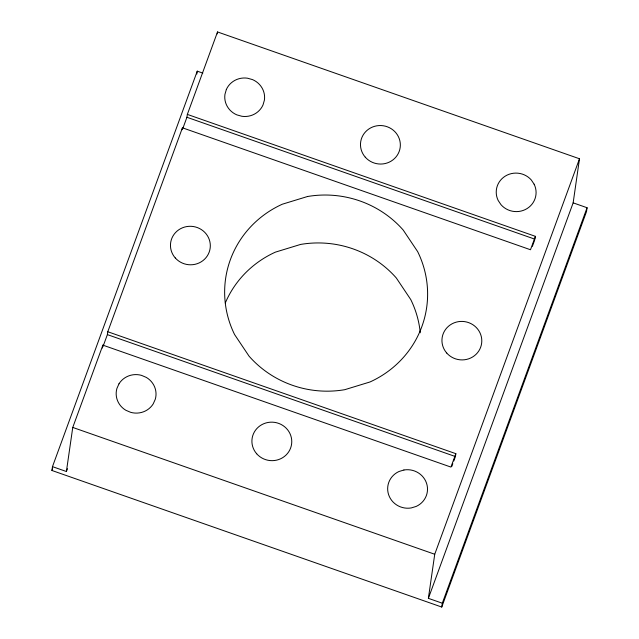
<?xml version="1.0" encoding="UTF-8"?>
<svg xmlns="http://www.w3.org/2000/svg" width="639" height="639" viewBox="0 0 639 639"><rect width="100%" height="100%" fill="white"/><g stroke="black" fill="none" stroke-linecap="round" stroke-linejoin="round"><path stroke-width="0.96" d="M183.002 128L186.931 117.272L187.347 114.397L217.524 31.95L579.501 158.768L573.151 202.851L587.073 207.731L586.522 211.565L441.749 607.05L51.927 470.48L52.478 466.646L197.251 71.161L202.819 73.11M52.478 466.646L66.4 471.518L72.758 427.435L102.879 345.14L450.934 467.085L455.839 453.674L107.783 331.737L182.434 127.808L530.49 249.745L535.402 236.342L187.347 114.397M102.464 348.015L102.879 345.14M103.119 346.234L107.376 334.612L107.783 331.737M182.163 129.725L182.434 127.808M196.836 74.036L197.251 71.161M217.244 33.907L217.524 31.95M441.749 607.05L442.3 603.216L428.378 598.336L434.736 554.253L579.501 158.768M455.567 455.591L455.839 453.674M535.402 236.342L534.987 239.218L186.931 117.272M51.927 470.48L52.614 468.603M66.4 471.518L67.43 468.706M451.829 466.382L452.811 463.706M453.794 461.023L455.431 456.55L107.376 334.612M532.367 246.366L534.659 240.112M428.378 598.336L573.151 202.851M442.3 603.216L587.073 207.731M72.758 427.435L434.736 554.253M225.319 302.918A101.561 98.007 8.2 0 1 275.401 252.133L300.586 244.433A101.561 98.007 8.2 0 1 396.3 277.965L410.757 299.563A101.561 98.007 8.2 0 1 420.262 332.767M226.334 89.524L224.944 94.356A19.945 19.242 8.2 0 0 236.877 114.884L241.893 116.282A19.945 19.242 8.2 0 0 263.012 104.948L264.41 100.115A19.945 19.242 8.2 0 0 252.469 79.587L247.461 78.198A19.945 19.242 8.2 0 0 226.334 89.524M118.982 383.823L116.921 388.416A19.945 19.242 8.2 0 0 125.891 410.294L130.668 412.331A19.945 19.242 8.2 0 0 153.216 403.88L155.277 399.287A19.945 19.242 8.2 0 0 146.307 377.409L141.531 375.373A19.945 19.242 8.2 0 0 118.982 383.823M307.487 196.516L282.302 204.216A101.561 98.007 8.2 0 0 234.593 334.564L249.05 356.155A101.561 98.007 8.2 0 0 344.764 389.686L369.957 381.986A101.561 98.007 8.2 0 0 417.666 251.638L403.201 230.048A101.561 98.007 8.2 0 0 307.487 196.516M403.92 470L398.976 471.51A19.945 19.242 8.2 0 0 388.64 494.762A19.945 19.242 8.2 0 0 411.244 507.933L416.189 506.423A19.945 19.242 8.2 0 0 426.525 483.172A19.945 19.242 8.2 0 0 403.92 470M534.132 184.208L531.297 179.974A19.945 19.242 8.2 0 0 505.281 176.108A19.945 19.242 8.2 0 0 498.18 200.494L501.024 204.736A19.945 19.242 8.2 0 0 527.039 208.594A19.945 19.242 8.2 0 0 534.132 184.208M365.284 157.178A19.945 19.242 8.2 0 0 399.215 151.379A19.945 19.242 8.2 0 0 376.754 125.827A19.945 19.242 8.2 0 0 365.284 157.178M446.733 353.04A19.945 19.242 8.2 0 0 480.664 347.241A19.945 19.242 8.2 0 0 458.211 321.697A19.945 19.242 8.2 0 0 446.733 353.04M256.702 453.794A19.945 19.242 8.2 0 0 290.633 447.995A19.945 19.242 8.2 0 0 268.18 422.443A19.945 19.242 8.2 0 0 256.702 453.794M175.254 257.924A19.945 19.242 8.2 0 0 209.185 252.133A19.945 19.242 8.2 0 0 186.724 226.581A19.945 19.242 8.2 0 0 175.254 257.924"/></g></svg>
